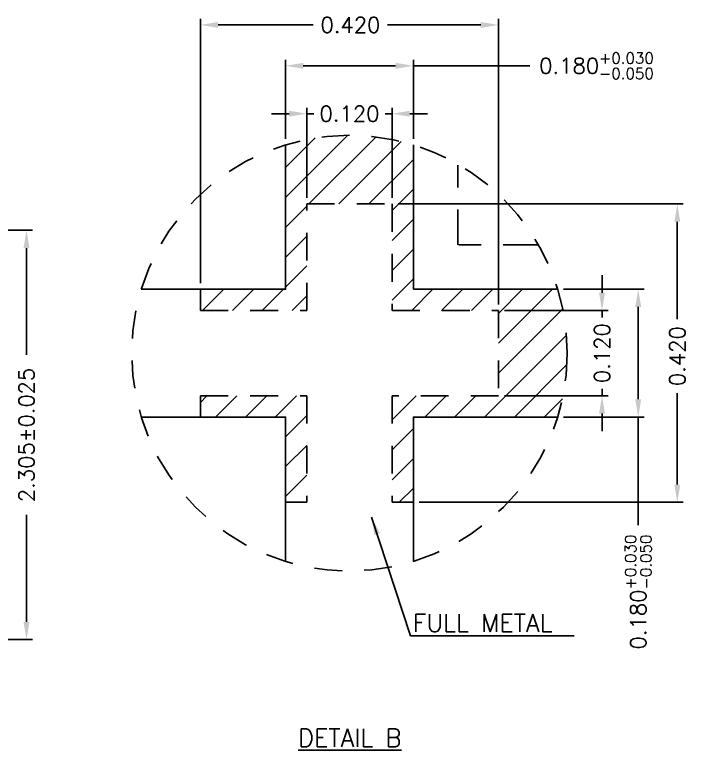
# Model space of a CAD drawing. Header units: millimetres. Extents: x 413.74 to 422.72, y 93.98 to 99.96.
# Drawn here: x 419.667 to 422.717, y 96.286 to 99.6 of the extents above; entities that cross this region are included whole.
import ezdxf

# ---------------------------------------------------------------- set-up
doc = ezdxf.new("R2010")
doc.units = ezdxf.units.MM
doc.header["$LTSCALE"] = 0.5
doc.header["$PDMODE"] = 98
doc.linetypes.add('HIDDEN', pattern=[0.375, 0.25, -0.125])
doc.linetypes.add('PHANTOM2', pattern=[31.75, 15.875, -3.175, 3.175, -3.175, 3.175, -3.175])
for name, color, linetype in [('1D', 4, 'Continuous'), ('BTM', 7, 'HIDDEN'), ('DIM', 3, 'Continuous'), ('HEB', 4, 'Continuous'), ('PKG', 1, 'PHANTOM2')]:
    doc.layers.add(name, color=color, linetype=linetype)
doc.styles.add('SIMPLEX', font='simplex.shx')
doc.dimstyles.new('Standard3', dxfattribs={"dimtxt": 0.07, "dimasz": 0.08, "dimexe": 0.027, "dimexo": 0.027, "dimgap": 0.027, "dimtad": 1, "dimdec": 3, "dimlfac": 1.25, "dimrnd": 0.0005, "dimzin": 1, "dimtxsty": 'SIMPLEX', "dimcen": 0.1905, "dimclrd": 256, "dimclre": 256, "dimclrt": 256, "dimazin": 3, "dimtp": 0.03, "dimtm": 0.05, "dimtfac": 0.8, "dimtdec": 3, "dimtmove": 0, "dimatfit": 3, "dimfxl": 0.05, "dimlwd": -1, "dimlwe": -1})

# ---------------------------------------------------------------- blocks, each defined once
blk = doc.blocks.new('*D123')
at = {"ltscale": 0.1, "transparency": 16777216}
for p, q in [((420.504, 98.3905), (420.504, 99.5812)), ((421.848, 98.2945), (421.848, 99.5812)), ((420.584, 99.5542), (421.0132, 99.5542)), ((421.768, 99.5542), (421.3472, 99.5542))]:
    blk.add_line(p, q, dxfattribs=at)
for points in [[(420.584, 99.5675), (420.584, 99.5409), (420.504, 99.5542)], [(421.768, 99.5675), (421.768, 99.5409), (421.848, 99.5542)]]:
    blk.add_solid(points, dxfattribs=at)
at = {"layer": 'Defpoints', "color": 0, "ltscale": 0.1, "transparency": 16777216}
for p in [(421.848, 99.5542), (420.504, 98.3635), (421.848, 98.2675)]:
    blk.add_point(p, dxfattribs=at)
at = {"ltscale": 0.1, "transparency": 16777216, "insert": (421.1802, 99.5542), "char_height": 0.07, "attachment_point": 5, "style": 'SIMPLEX'}
blk.add_mtext('\\A1;0.420', dxfattribs=at)
blk = doc.blocks.new('*D124')
at = {"ltscale": 0.1, "transparency": 16777216}
for p, q in [((420.984, 98.7745), (420.984, 99.1812)), ((421.368, 98.7745), (421.368, 99.1812)), ((420.904, 99.1542), (420.824, 99.1542)), ((420.984, 99.1542), (421.0157, 99.1542)), ((421.368, 99.1542), (421.3363, 99.1542)), ((421.448, 99.1542), (421.528, 99.1542))]:
    blk.add_line(p, q, dxfattribs=at)
for points in [[(420.904, 99.1675), (420.904, 99.1408), (420.984, 99.1542)], [(421.448, 99.1675), (421.448, 99.1408), (421.368, 99.1542)]]:
    blk.add_solid(points, dxfattribs=at)
at = {"layer": 'Defpoints', "color": 0, "ltscale": 0.1, "transparency": 16777216}
for p in [(421.368, 99.1542), (420.984, 98.7475), (421.368, 98.7475)]:
    blk.add_point(p, dxfattribs=at)
at = {"ltscale": 0.1, "transparency": 16777216, "insert": (421.176, 99.1542), "char_height": 0.07, "attachment_point": 5, "style": 'SIMPLEX'}
blk.add_mtext('\\A1;0.120', dxfattribs=at)
blk = doc.blocks.new('*D125')
at = {"ltscale": 0.1, "transparency": 16777216}
for p, q in [((420.888, 99.041), (420.888, 99.3969)), ((421.464, 99.041), (421.464, 99.3969)), ((420.968, 99.3699), (421.384, 99.3699)), ((421.464, 99.3699), (421.9891, 99.3699))]:
    blk.add_line(p, q, dxfattribs=at)
for points in [[(420.968, 99.3832), (420.968, 99.3565), (420.888, 99.3699)], [(421.384, 99.3832), (421.384, 99.3565), (421.464, 99.3699)]]:
    blk.add_solid(points, dxfattribs=at)
at = {"layer": 'Defpoints', "color": 0, "ltscale": 0.1, "transparency": 16777216}
for p in [(421.464, 99.3699), (420.888, 99.014), (421.464, 99.014)]:
    blk.add_point(p, dxfattribs=at)
at = {"ltscale": 0.1, "transparency": 16777216, "insert": (422.2896, 99.3699), "char_height": 0.07, "attachment_point": 5, "style": 'SIMPLEX'}
blk.add_mtext('\\A1;0.180{}{\\H0.71x;\\C3;\\S+0.030^ -0.050;}', dxfattribs=at)
blk = doc.blocks.new('*D126')
at = {"ltscale": 0.1, "transparency": 16777216}
for p, q in [((421.395, 98.7475), (422.681, 98.7475)), ((422.654, 98.6675), (422.654, 98.2286)), ((422.654, 97.4835), (422.654, 97.8946)), ((421.491, 97.4035), (422.681, 97.4035))]:
    blk.add_line(p, q, dxfattribs=at)
for points in [[(422.6407, 98.6675), (422.6674, 98.6675), (422.654, 98.7475)], [(422.6407, 97.4835), (422.6674, 97.4835), (422.654, 97.4035)]]:
    blk.add_solid(points, dxfattribs=at)
at = {"layer": 'Defpoints', "color": 0, "ltscale": 0.1, "transparency": 16777216}
for p in [(421.368, 98.7475), (421.464, 97.4035), (422.654, 97.4035)]:
    blk.add_point(p, dxfattribs=at)
at = {"ltscale": 0.1, "transparency": 16777216, "insert": (422.654, 98.0616), "char_height": 0.07, "attachment_point": 5, "rotation": 90, "style": 'SIMPLEX'}
blk.add_mtext('\\A1;0.420', dxfattribs=at)
blk = doc.blocks.new('*D127')
at = {"ltscale": 0.1, "transparency": 16777216}
for p, q in [((422.1415, 98.3635), (422.5048, 98.3635)), ((422.4778, 98.2835), (422.4778, 97.8675)), ((422.1415, 97.7875), (422.5048, 97.7875)), ((422.4778, 97.7875), (422.4778, 97.3001))]:
    blk.add_line(p, q, dxfattribs=at)
for points in [[(422.4644, 98.2835), (422.4911, 98.2835), (422.4778, 98.3635)], [(422.4644, 97.8675), (422.4911, 97.8675), (422.4778, 97.7875)]]:
    blk.add_solid(points, dxfattribs=at)
at = {"layer": 'Defpoints', "color": 0, "ltscale": 0.1, "transparency": 16777216}
for p in [(422.1145, 98.3635), (422.1145, 97.7875), (422.4778, 97.7875)]:
    blk.add_point(p, dxfattribs=at)
at = {"ltscale": 0.1, "transparency": 16777216, "insert": (422.4778, 96.9996), "char_height": 0.07, "attachment_point": 5, "rotation": 90, "style": 'SIMPLEX'}
blk.add_mtext('\\A1;0.180{}{\\H0.71x;\\C3;\\S+0.030^ -0.050;}', dxfattribs=at)
blk = doc.blocks.new('*D128')
at = {"ltscale": 0.1, "transparency": 16777216}
for p, q in [((422.3146, 98.3475), (422.3146, 98.4275)), ((421.875, 98.2675), (422.3416, 98.2675)), ((422.3146, 98.2675), (422.3146, 98.2358)), ((422.3146, 97.8835), (422.3146, 97.9151)), ((421.875, 97.8835), (422.3416, 97.8835)), ((422.3146, 97.8035), (422.3146, 97.7235))]:
    blk.add_line(p, q, dxfattribs=at)
for points in [[(422.3012, 98.3475), (422.3279, 98.3475), (422.3146, 98.2675)], [(422.3012, 97.8035), (422.3279, 97.8035), (422.3146, 97.8835)]]:
    blk.add_solid(points, dxfattribs=at)
at = {"layer": 'Defpoints', "color": 0, "ltscale": 0.1, "transparency": 16777216}
for p in [(421.848, 98.2675), (421.848, 97.8835), (422.3146, 97.8835)]:
    blk.add_point(p, dxfattribs=at)
at = {"ltscale": 0.1, "transparency": 16777216, "insert": (422.3146, 98.0755), "char_height": 0.07, "attachment_point": 5, "rotation": 90, "style": 'SIMPLEX'}
blk.add_mtext('\\A1;0.120', dxfattribs=at)
blk = doc.blocks.new('*D246')
at = {"layer": 'Defpoints', "color": 0, "ltscale": 0.1, "transparency": 16777216}
for p in [(418.3077, 98.629), (418.3077, 96.785), (419.7203, 96.785)]:
    blk.add_point(p, dxfattribs=at)
at = {"layer": 'DIM', "ltscale": 0.1, "transparency": 16777216}
for p, q in [((418.3347, 98.629), (419.7473, 98.629)), ((419.7203, 98.549), (419.7203, 98.0673)), ((419.7203, 96.865), (419.7203, 97.3466)), ((418.3347, 96.785), (419.7473, 96.785))]:
    blk.add_line(p, q, dxfattribs=at)
for points in [[(419.707, 98.549), (419.7336, 98.549), (419.7203, 98.629)], [(419.707, 96.865), (419.7336, 96.865), (419.7203, 96.785)]]:
    blk.add_solid(points, dxfattribs=at)
at = {"layer": 'DIM', "ltscale": 0.1, "transparency": 16777216, "insert": (419.7203, 97.707), "char_height": 0.07, "attachment_point": 5, "rotation": 90, "style": 'SIMPLEX'}
blk.add_mtext('\\A1;2.305%%P0.025', dxfattribs=at)

msp = doc.modelspace()

# ---------------------------------------------------------------- hatches: boundary and pattern name
at = {"layer": 'HEB', "ltscale": 0.1}
h = msp.add_hatch(dxfattribs=at)
h.set_pattern_fill('ANSI31', color=256, scale=0.03)
h.set_pattern_definition([(45, (406.58827, 96.60014), (-0.0673519, 0.0673519), [])])
h.paths.add_polyline_path([(421.368, 98.74747), (421.368, 98.26747), (421.848, 98.26747), (421.848, 97.88347), (421.368, 97.88347), (421.368, 97.40347), (421.464, 97.40347), (421.464, 97.78747), (422.1145, 97.78747, 0.0745756), (422.15769, 98.07547, 0.0745756), (422.1145, 98.36347), (421.464, 98.36347), (421.464, 99.01396, 0.1499853), (420.888, 99.01396), (420.888, 98.36347), (420.504, 98.36347), (420.504, 98.26747), (420.984, 98.26747), (420.984, 98.74747)])
h.paths.add_polyline_path([(420.888, 97.78747), (420.888, 97.40347), (420.984, 97.40347), (420.984, 97.88347), (420.504, 97.88347), (420.504, 97.78747)], flags=17)

# ---------------------------------------------------------------- linework, layer by layer
at = {"ltscale": 0.1}
for p, q in [((421.464, 98.36347), (421.464, 99.01396)), ((422.1145, 98.36347), (421.464, 98.36347))]:
    msp.add_line(p, q, dxfattribs=at)
for points in [[(420.888, 99.01396), (420.888, 98.36347), (420.23751, 98.36347)], [(420.888, 97.13697), (420.888, 97.78747), (420.23751, 97.78747)], [(421.464, 97.13697), (421.464, 97.78747), (422.1145, 97.78747)]]:
    msp.add_lwpolyline(points, dxfattribs=at)
at = {"layer": 'BTM'}
for points in [[(420.504, 98.36347), (420.504, 98.26747), (420.984, 98.26747), (420.984, 98.74747), (421.368, 98.74747), (421.368, 98.26747), (421.848, 98.26747), (421.848, 97.88347), (421.368, 97.88347), (421.368, 97.40347), (421.464, 97.40347)], [(420.504, 97.78747), (420.504, 97.88347), (420.984, 97.88347), (420.984, 97.40347), (420.888, 97.40347)]]:
    msp.add_lwpolyline(points, dxfattribs=at)
msp.add_circle((421.176, 98.07547), 0.98169, dxfattribs=at)
at = {"layer": 'PKG', "ltscale": 0.02}
msp.add_lwpolyline([(422.02781, 98.56347), (421.664, 98.56347), (421.664, 98.92728)], dxfattribs=at)

# ---------------------------------------------------------------- texts
at = {"layer": '1D', "ltscale": 0.1, "char_height": 0.08, "width": 0.7819107, "attachment_point": 1, "style": 'SIMPLEX'}
for s, insert in [('FULL METAL', (421.46107, 96.9)), ('{\\LDETAIL B}', (420.94433, 96.38245))]:
    msp.add_mtext(s, dxfattribs=dict(at, insert=insert))

# ---------------------------------------------------------------- dimensions: what is measured, and where the dimension line sits
at = {"ltscale": 0.1}
for base, p1, p2, text, picture, middle in [((421.848, 99.55421), (420.504, 98.36347), (421.848, 98.26747), '0.420', '*D123', (421.18023, 99.55421)), ((421.464, 99.36988), (420.888, 99.01396), (421.464, 99.01396), '0.180{}{\\H0.71x;\\C3;\\S+0.030^ -0.050;}', '*D125', (422.28955, 99.36988))]:
    dim = msp.add_linear_dim(base=base, p1=p1, p2=p2, text=text, dimstyle='Standard3', dxfattribs=at)
    dim.commit()
    dim.dimension.update_dxf_attribs({"geometry": picture, "text_midpoint": middle, "dimtype": 160})
dim = msp.add_linear_dim(base=(421.368, 99.15417), p1=(420.984, 98.74747), p2=(421.368, 98.74747), text='0.120', dimstyle='Standard3', dxfattribs=at)
dim.commit()
dim.dimension.update_dxf_attribs({"geometry": '*D124', "text_midpoint": (421.176, 99.15417)})
for base, p1, p2, text, picture, middle in [((422.65403, 97.40347), (421.368, 98.74747), (421.464, 97.40347), '0.420', '*D126', (422.65403, 98.06161)), ((422.47777, 97.78747), (422.1145, 98.36347), (422.1145, 97.78747), '0.180{}{\\H0.71x;\\C3;\\S+0.030^ -0.050;}', '*D127', (422.47777, 96.99961))]:
    dim = msp.add_linear_dim(base=base, p1=p1, p2=p2, angle=90, text=text, dimstyle='Standard3', dxfattribs=at)
    dim.commit()
    dim.dimension.update_dxf_attribs({"geometry": picture, "text_midpoint": middle, "dimtype": 160})
dim = msp.add_linear_dim(base=(422.31455, 97.88347), p1=(421.848, 98.26747), p2=(421.848, 97.88347), angle=90, text='0.120', dimstyle='Standard3', dxfattribs=at)
dim.commit()
dim.dimension.update_dxf_attribs({"geometry": '*D128', "text_midpoint": (422.31455, 98.07547)})
at = {"layer": 'DIM', "ltscale": 0.1}
dim = msp.add_linear_dim(base=(419.72028, 96.78496), p1=(418.30772, 98.62896), p2=(418.30772, 96.78496), angle=90, text='<>%%P0.025', dimstyle='Standard3', dxfattribs=at)
dim.commit()
dim.dimension.update_dxf_attribs({"geometry": '*D246', "text_midpoint": (419.72028, 97.70696), "dimtype": 160})

# ---------------------------------------------------------------- leaders
at = {"color": 1, "ltscale": 0.1}
msp.add_leader([(421.27574, 97.33638), (421.45063, 96.80255), (422.1886, 96.80255)], dimstyle='Standard3', override={"dimgap": 0.027, "dimtad": 0}, dxfattribs=at)

doc.saveas('drawing.dxf')
